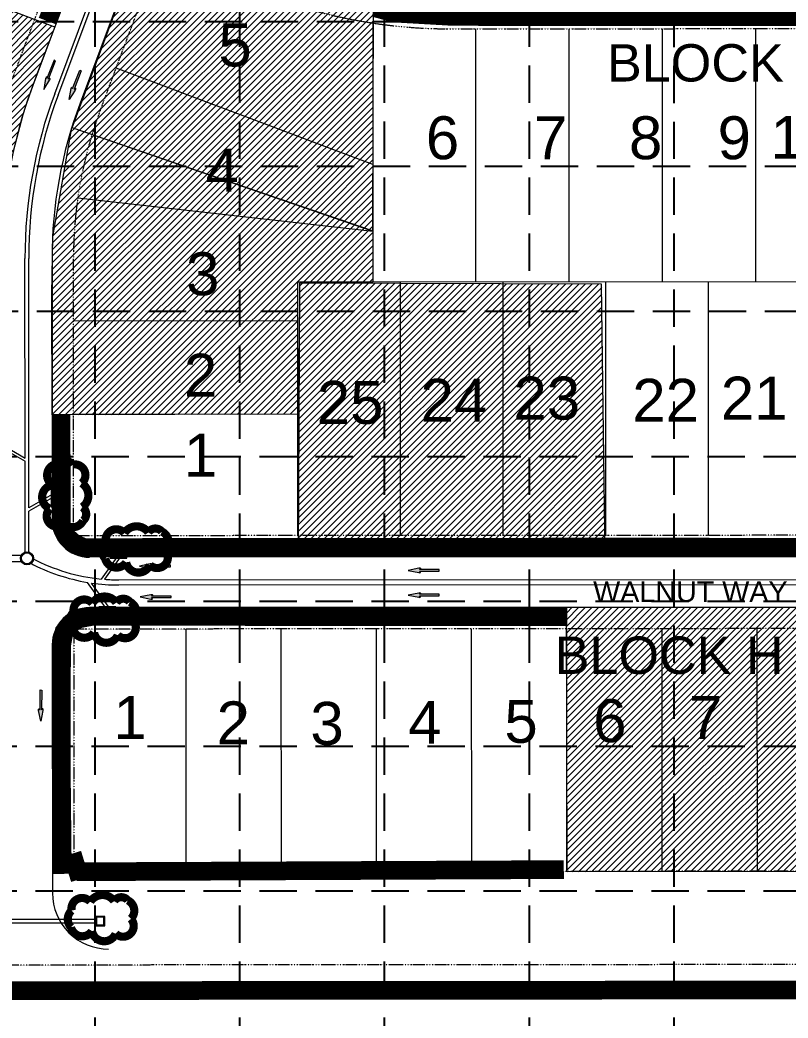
# Model space of a CAD drawing. Extents: x 218174 to 221286, y 216036 to 221010.
# Drawn here: x 219147 to 219558, y 216747 to 217282 of the extents above; entities that cross this region are included whole.
import ezdxf
from ezdxf.enums import TextEntityAlignment as Align

# ---------------------------------------------------------------- set-up
doc = ezdxf.new("R2010")
doc.units = 0
doc.header["$MEASUREMENT"] = 0
doc.linetypes.add('DASHED', pattern=[0.75, 0.5, -0.25])
doc.linetypes.add('DIVIDE', pattern=[1.25, 0.5, -0.25, 0, -0.25, 0, -0.25])
for name, color, linetype, lineweight in [('1 ARROWS', 7, 'Continuous', 0), ('1 BLOCK NUMBERS', 7, 'Continuous', 0), ('1 CURB LINE', 7, 'Continuous', 0), ('1 LOT NUMBERS', 7, 'Continuous', 0), ('1 STORM PIPE', 5, 'Continuous', 0), ('1 STREET NAMES', 7, 'Continuous', 0), ('PH.5-10', 7, 'Continuous', 0), ('PH.5-27', 7, 'Continuous', 0), ('PH.5-29', 7, 'Continuous', 0)]:
    doc.layers.add(name, color=color, linetype=linetype, lineweight=lineweight)
for name, color, linetype in [('1 EROSION BLANKETS', 84, 'Continuous'), ('1 INLET PROTECTION', 5, 'Continuous'), ('1 LIMITS OF DISTURBANCE', 1, 'DASHED'), ('1 SILT FENCE', 200, 'Continuous'), ('1 SODDED LOT', 2, 'Continuous'), ('GRID', 251, 'DASHED')]:
    doc.layers.add(name, color=color, linetype=linetype)
doc.styles.get("Standard").update_dxf_attribs({"font": 'ARIAL.TTF'})

msp = doc.modelspace()

# ---------------------------------------------------------------- hatches: boundary and pattern name
at = {"layer": '1 ARROWS', "linetype": 'Continuous', "lineweight": 0}
h = msp.add_hatch(color=256, dxfattribs=at)
edge = h.paths.add_edge_path()
edge.add_line((219162.55, 217250.81), (219161.78, 217250.52))
edge.add_line((219161.78, 217250.52), (219165.62, 217260.38))
edge.add_line((219165.62, 217260.38), (219164.81, 217260.69))
edge.add_line((219164.81, 217260.69), (219160.98, 217250.83))
edge.add_line((219160.98, 217250.83), (219160.71, 217251.51))
edge.add_line((219160.71, 217251.51), (219160.71, 217251.51))
edge.add_ellipse((219160.47, 217251.03), major_axis=(0.203, 0.522), ratio=0.285714, start_angle=-17.1827, end_angle=124.7269)
edge.add_line((219160.23, 217250.78), (219160.23, 217250.78))
edge.add_line((219160.23, 217250.78), (219159.22, 217245.02))
edge.add_line((219159.22, 217245.02), (219162.39, 217249.94))
edge.add_line((219162.39, 217249.94), (219162.39, 217249.93))
edge.add_ellipse((219162.39, 217250.29), major_axis=(0.203, 0.522), ratio=0.285714, start_angle=234.1685, end_angle=374.4967)
edge.add_line((219162.55, 217250.81), (219162.55, 217250.81))
h = msp.add_hatch(color=256, dxfattribs=at)
edge = h.paths.add_edge_path()
edge.add_line((219174.37, 217246.2), (219174.74, 217245.47))
edge.add_line((219174.74, 217245.47), (219178.58, 217255.33))
edge.add_line((219178.58, 217255.33), (219179.38, 217255.02))
edge.add_line((219179.38, 217255.02), (219175.54, 217245.16))
edge.add_line((219175.54, 217245.16), (219176.2, 217245.48))
edge.add_line((219176.2, 217245.48), (219176.2, 217245.48))
edge.add_ellipse((219176.05, 217244.96), major_axis=(0.204, 0.522), ratio=0.285714, start_angle=235.2731, end_angle=377.1827, ccw=False)
edge.add_line((219176.06, 217244.62), (219176.06, 217244.62))
edge.add_line((219176.06, 217244.62), (219172.91, 217239.69))
edge.add_line((219172.91, 217239.69), (219173.9, 217245.46))
edge.add_line((219173.9, 217245.46), (219173.9, 217245.45))
edge.add_ellipse((219174.14, 217245.71), major_axis=(0.204, 0.522), ratio=0.285714, start_angle=-14.4967, end_angle=125.8315, ccw=False)
edge.add_line((219174.37, 217246.2), (219174.37, 217246.2))
h = msp.add_hatch(color=256, dxfattribs=at)
edge = h.paths.add_edge_path()
edge.add_line((219217.08, 216988.64), (219216.53, 216989.25))
edge.add_line((219216.53, 216989.25), (219227.12, 216989.25))
edge.add_line((219227.12, 216989.25), (219227.11, 216990.11))
edge.add_line((219227.11, 216990.11), (219216.53, 216990.11))
edge.add_line((219216.53, 216990.11), (219217.07, 216990.61))
edge.add_line((219217.07, 216990.61), (219217.07, 216990.61))
edge.add_ellipse((219216.54, 216990.66), major_axis=(-0.56, 0), ratio=0.285714, start_angle=162.8173, end_angle=304.7269)
edge.add_line((219216.22, 216990.79), (219216.22, 216990.79))
edge.add_line((219216.22, 216990.79), (219210.49, 216989.65))
edge.add_line((219210.49, 216989.65), (219216.21, 216988.47))
edge.add_line((219216.21, 216988.47), (219216.21, 216988.47))
edge.add_ellipse((219216.54, 216988.6), major_axis=(-0.56, 0), ratio=0.285714, start_angle=54.1685, end_angle=194.4967)
edge.add_line((219217.08, 216988.64), (219217.08, 216988.64))
h = msp.add_hatch(color=256, dxfattribs=at)
edge = h.paths.add_edge_path()
edge.add_line((219361.03, 216986.29), (219360.48, 216986.9))
edge.add_line((219360.48, 216986.9), (219371.07, 216986.9))
edge.add_line((219371.07, 216986.9), (219371.06, 216987.76))
edge.add_line((219371.06, 216987.76), (219360.48, 216987.76))
edge.add_line((219360.48, 216987.76), (219361.02, 216988.26))
edge.add_line((219361.02, 216988.26), (219361.02, 216988.26))
edge.add_ellipse((219360.49, 216988.31), major_axis=(-0.56, 0), ratio=0.285714, start_angle=162.8173, end_angle=304.7269)
edge.add_line((219360.17, 216988.44), (219360.17, 216988.44))
edge.add_line((219360.17, 216988.44), (219354.44, 216987.3))
edge.add_line((219354.44, 216987.3), (219360.16, 216986.12))
edge.add_line((219360.16, 216986.12), (219360.16, 216986.12))
edge.add_ellipse((219360.49, 216986.25), major_axis=(-0.56, 0), ratio=0.285714, start_angle=54.1685, end_angle=194.4967)
edge.add_line((219361.03, 216986.29), (219361.03, 216986.29))
h = msp.add_hatch(color=256, dxfattribs=at)
edge = h.paths.add_edge_path()
edge.add_line((219217.51, 216972.11), (219216.96, 216972.72))
edge.add_line((219216.96, 216972.72), (219227.54, 216972.72))
edge.add_line((219227.54, 216972.72), (219227.54, 216973.58))
edge.add_line((219227.54, 216973.58), (219216.96, 216973.58))
edge.add_line((219216.96, 216973.58), (219217.49, 216974.08))
edge.add_line((219217.49, 216974.08), (219217.5, 216974.08))
edge.add_ellipse((219216.96, 216974.13), major_axis=(-0.56, 0), ratio=0.285714, start_angle=162.8173, end_angle=304.7269)
edge.add_line((219216.64, 216974.26), (219216.64, 216974.26))
edge.add_line((219216.64, 216974.26), (219210.91, 216973.12))
edge.add_line((219210.91, 216973.12), (219216.64, 216971.94))
edge.add_line((219216.64, 216971.94), (219216.64, 216971.94))
edge.add_ellipse((219216.96, 216972.07), major_axis=(-0.56, 0), ratio=0.285714, start_angle=54.1685, end_angle=194.4967)
edge.add_line((219217.51, 216972.11), (219217.51, 216972.11))
h = msp.add_hatch(color=256, dxfattribs=at)
edge = h.paths.add_edge_path()
edge.add_line((219361.03, 216973.06), (219360.48, 216973.66))
edge.add_line((219360.48, 216973.66), (219371.07, 216973.66))
edge.add_line((219371.07, 216973.66), (219371.06, 216974.52))
edge.add_line((219371.06, 216974.52), (219360.48, 216974.52))
edge.add_line((219360.48, 216974.52), (219361.02, 216975.02))
edge.add_line((219361.02, 216975.02), (219361.02, 216975.03))
edge.add_ellipse((219360.49, 216975.07), major_axis=(-0.56, 0), ratio=0.285714, start_angle=162.8173, end_angle=304.7269)
edge.add_line((219360.17, 216975.2), (219360.17, 216975.2))
edge.add_line((219360.17, 216975.2), (219354.44, 216974.07))
edge.add_line((219354.44, 216974.07), (219360.16, 216972.89))
edge.add_line((219360.16, 216972.89), (219360.16, 216972.89))
edge.add_ellipse((219360.49, 216973.02), major_axis=(-0.56, 0), ratio=0.285714, start_angle=54.1685, end_angle=194.4967)
edge.add_line((219361.03, 216973.06), (219361.03, 216973.06))
h = msp.add_hatch(color=256, dxfattribs=at)
edge = h.paths.add_edge_path()
edge.add_line((219156.67, 216913.2), (219157.28, 216912.65))
edge.add_line((219157.28, 216912.65), (219157.29, 216923.24))
edge.add_line((219157.29, 216923.24), (219158.15, 216923.23))
edge.add_line((219158.15, 216923.23), (219158.14, 216912.65))
edge.add_line((219158.14, 216912.65), (219158.64, 216913.19))
edge.add_line((219158.64, 216913.19), (219158.64, 216913.19))
edge.add_ellipse((219158.69, 216912.65), major_axis=(0, 0.56), ratio=0.285714, start_angle=235.2731, end_angle=377.1827, ccw=False)
edge.add_line((219158.82, 216912.33), (219158.82, 216912.34))
edge.add_line((219158.82, 216912.34), (219157.68, 216906.6))
edge.add_line((219157.68, 216906.6), (219156.5, 216912.33))
edge.add_line((219156.5, 216912.33), (219156.5, 216912.33))
edge.add_ellipse((219156.63, 216912.66), major_axis=(0, 0.56), ratio=0.285714, start_angle=-14.4967, end_angle=125.8315, ccw=False)
edge.add_line((219156.67, 216913.2), (219156.67, 216913.2))
at = {"layer": '1 SODDED LOT', "linetype": 'Continuous', "lineweight": 0}
h = msp.add_hatch(dxfattribs=at)
h.set_pattern_fill('ANSI31', color=256, scale=20, style=0)
h.paths.add_polyline_path([(219005.2, 217146.27), (219005.04, 217226.34), (219041.89, 217325.04), (219164.16, 217278.93), (219165.11, 217278.54), (219156.47, 217255.5), (219150.81, 217239.8), (219147.97, 217231.43), (219142.91, 217211.68), (219140.24, 217197.65), (219138.34, 217185.19), (219137.1, 217170.98), (219136.67, 217146.57)])
h.paths.add_polyline_path([(219005.31, 216941.17), (219005.12, 217096.25), (219136.69, 217096.44), (219136.82, 216940.78)])
h = msp.add_hatch(dxfattribs=at)
h.set_pattern_fill('ANSI31', color=256, scale=20, style=0)
edge = h.paths.add_edge_path()
edge.add_line((219335.31, 217169.26), (219174.5, 217224.44))
edge.add_line((219174.5, 217224.44), (219208.45, 217316.06))
edge.add_arc((219224.45, 217309.85), 17.16, 62.1578, 158.7742, ccw=False)
edge.add_line((219232.46, 217325.03), (219296.82, 217301.27))
edge.add_line((219296.82, 217301.27), (219322.11, 217294.59))
edge.add_line((219322.11, 217294.59), (219335.67, 217292.14))
edge.add_line((219335.67, 217292.14), (219335.31, 217169.26))
h.paths.add_polyline_path([(219295.29, 217070.97), (219163.84, 217070.67), (219163.58, 217135.32), (219164.2, 217166.02), (219174.25, 217224.7), (219335.64, 217169.11), (219335.64, 217141.74), (219295.17, 217141.7)])
at = {"layer": '1 SODDED LOT', "lineweight": 0}
h = msp.add_hatch(dxfattribs=at)
h.set_pattern_fill('ANSI31', color=256, scale=20, style=0)
h.paths.add_polyline_path([(219458.12, 217140.61), (219296.2, 217141.25), (219295.55, 216994.97), (219460.06, 216994.97)])
at = {"layer": '1 SODDED LOT', "linetype": 'Continuous', "lineweight": 0}
h = msp.add_hatch(dxfattribs=at)
h.set_pattern_fill('ANSI31', color=256, scale=20, style=0)
h.paths.add_polyline_path([(219439.71, 216825.89), (219439.39, 216967.55), (219592.36, 216967.37), (219592.31, 216826.04)])

# ---------------------------------------------------------------- linework, layer by layer
at = {"layer": '1 ARROWS', "linetype": 'Continuous', "lineweight": 0}
for p, q in [((219164.81, 217260.69), (219160.98, 217250.83)), ((219161.78, 217250.52), (219165.62, 217260.38)), ((219165.62, 217260.38), (219164.81, 217260.69)), ((219174.74, 217245.47), (219178.58, 217255.33)), ((219179.38, 217255.02), (219175.54, 217245.16)), ((219178.58, 217255.33), (219179.38, 217255.02)), ((219160.23, 217250.78), (219159.22, 217245.02)), ((219159.22, 217245.02), (219162.39, 217249.94)), ((219160.23, 217250.78), (219160.23, 217250.78)), ((219160.98, 217250.83), (219160.71, 217251.51)), ((219160.71, 217251.51), (219160.71, 217251.51)), ((219162.55, 217250.81), (219161.78, 217250.52)), ((219162.39, 217249.94), (219162.39, 217249.93)), ((219162.55, 217250.81), (219162.55, 217250.81)), ((219172.91, 217239.69), (219173.9, 217245.46)), ((219176.06, 217244.62), (219172.91, 217239.69)), ((219173.9, 217245.46), (219173.9, 217245.45)), ((219174.37, 217246.2), (219174.74, 217245.47)), ((219174.37, 217246.2), (219174.37, 217246.2)), ((219175.54, 217245.16), (219176.2, 217245.48)), ((219176.06, 217244.62), (219176.06, 217244.62)), ((219176.2, 217245.48), (219176.2, 217245.48)), ((219216.22, 216990.79), (219210.49, 216989.65)), ((219210.49, 216989.65), (219216.21, 216988.47)), ((219216.21, 216988.47), (219216.21, 216988.47)), ((219216.22, 216990.79), (219216.22, 216990.79)), ((219216.53, 216990.11), (219217.07, 216990.61)), ((219227.11, 216990.11), (219216.53, 216990.11)), ((219217.08, 216988.64), (219216.53, 216989.25)), ((219216.53, 216989.25), (219227.12, 216989.25)), ((219217.07, 216990.61), (219217.07, 216990.61)), ((219217.08, 216988.64), (219217.08, 216988.64)), ((219227.12, 216989.25), (219227.11, 216990.11)), ((219360.17, 216988.44), (219354.44, 216987.3)), ((219360.17, 216988.44), (219360.17, 216988.44)), ((219360.48, 216987.76), (219361.02, 216988.26)), ((219371.06, 216987.76), (219360.48, 216987.76)), ((219361.02, 216988.26), (219361.02, 216988.26)), ((219371.07, 216986.9), (219371.06, 216987.76)), ((219354.44, 216987.3), (219360.16, 216986.12)), ((219360.16, 216986.12), (219360.16, 216986.12)), ((219361.03, 216986.29), (219360.48, 216986.9)), ((219360.48, 216986.9), (219371.07, 216986.9)), ((219361.03, 216986.29), (219361.03, 216986.29)), ((219216.64, 216974.26), (219210.91, 216973.12)), ((219210.91, 216973.12), (219216.64, 216971.94)), ((219216.64, 216974.26), (219216.64, 216974.26)), ((219216.64, 216971.94), (219216.64, 216971.94)), ((219216.96, 216973.58), (219217.49, 216974.08)), ((219227.54, 216973.58), (219216.96, 216973.58)), ((219217.51, 216972.11), (219216.96, 216972.72)), ((219216.96, 216972.72), (219227.54, 216972.72)), ((219217.49, 216974.08), (219217.5, 216974.08)), ((219217.51, 216972.11), (219217.51, 216972.11)), ((219227.54, 216972.72), (219227.54, 216973.58)), ((219360.17, 216975.2), (219354.44, 216974.07)), ((219354.44, 216974.07), (219360.16, 216972.89)), ((219360.16, 216972.89), (219360.16, 216972.89)), ((219360.17, 216975.2), (219360.17, 216975.2)), ((219360.48, 216974.52), (219361.02, 216975.02)), ((219371.06, 216974.52), (219360.48, 216974.52)), ((219361.03, 216973.06), (219360.48, 216973.66)), ((219360.48, 216973.66), (219371.07, 216973.66)), ((219361.02, 216975.02), (219361.02, 216975.03)), ((219361.03, 216973.06), (219361.03, 216973.06)), ((219371.07, 216973.66), (219371.06, 216974.52)), ((219157.28, 216912.65), (219157.29, 216923.24)), ((219157.29, 216923.24), (219158.15, 216923.23)), ((219158.15, 216923.23), (219158.14, 216912.65)), ((219156.67, 216913.2), (219157.28, 216912.65)), ((219156.67, 216913.2), (219156.67, 216913.2)), ((219158.14, 216912.65), (219158.64, 216913.19)), ((219158.64, 216913.19), (219158.64, 216913.19)), ((219157.68, 216906.6), (219156.5, 216912.33)), ((219156.5, 216912.33), (219156.5, 216912.33)), ((219158.82, 216912.34), (219157.68, 216906.6)), ((219158.82, 216912.33), (219158.82, 216912.34))]:
    msp.add_line(p, q, dxfattribs=at)
for centre, major_axis, start_param, end_param in [((219160.47, 217251.03), (0.203, 0.522), -0.299894, 2.176896), ((219162.39, 217250.29), (0.203, 0.522), 4.087011, 6.536201), ((219216.54, 216988.6), (-0.56, 0), 0.945418, 3.394608), ((219216.54, 216990.66), (-0.56, 0), 2.841698, 5.318488), ((219360.49, 216988.31), (-0.56, 0), 2.841698, 5.318488), ((219360.49, 216986.25), (-0.56, 0), 0.945418, 3.394608), ((219216.96, 216974.13), (-0.56, 0), 2.841698, 5.318488), ((219216.96, 216972.07), (-0.56, 0), 0.945418, 3.394608), ((219360.49, 216973.02), (-0.56, 0), 0.945418, 3.394608), ((219360.49, 216975.07), (-0.56, 0), 2.841698, 5.318488)]:
    msp.add_ellipse(centre, major_axis=major_axis, ratio=0.285714, start_param=start_param, end_param=end_param, dxfattribs=at)
at = {"layer": '1 ARROWS', "linetype": 'Continuous', "lineweight": 0, "extrusion": (0, 0, -1)}
for centre, major_axis, start_param, end_param in [((219174.14, 217245.71), (0.204, 0.522), 4.087011, 6.536201), ((219176.05, 217244.96), (0.204, 0.522), -0.299894, 2.176896), ((219156.63, 216912.66), (0, 0.56), 4.087011, 6.536201), ((219158.69, 216912.65), (0, 0.56), -0.299894, 2.176896)]:
    msp.add_ellipse(centre, major_axis=major_axis, ratio=0.285714, start_param=start_param, end_param=end_param, dxfattribs=at)
at = {"layer": '1 ARROWS', "linetype": 'Continuous', "lineweight": 0}
for p in [(219160.71, 217251.51), (219176.2, 217245.48), (219217.07, 216990.61), (219361.02, 216988.26), (219217.49, 216974.08), (219361.02, 216975.02), (219158.64, 216913.19)]:
    msp.add_point(p, dxfattribs=at)
at = {"layer": '1 CURB LINE', "color": 7, "linetype": 'Continuous', "lineweight": 0}
for p, q in [((219288.68, 217608.16), (219153.42, 217247.09)), ((219758.01, 216994.75), (219183.78, 216994.37)), ((219758.03, 216967.75), (219183.8, 216967.37)), ((219163.81, 216947.36), (219163.9, 216814.44))]:
    msp.add_line(p, q, dxfattribs=at)
msp.add_lwpolyline([(219207.05, 217313.3), (219178.71, 217237.62, 0.090013), (219163.68, 217154.5), (219163.77, 217014.36)], format="xyb", dxfattribs=at)
for centre, radius, start, end in [((219400.18, 217154.66), 263.5, 159.4636, 180.0377), ((219183.77, 217014.37), 20, 180.0377, 270.0377), ((219183.81, 216947.37), 20, 90.0377, 180.0377), ((219193.9, 216814.46), 30, 180.0377, 270.2078)]:
    msp.add_arc(centre, radius, start, end, dxfattribs=at)
at = {"layer": '1 EROSION BLANKETS', "lineweight": 0, "const_width": 10, "flags": 128}
for points in [[(219161.29, 217281.62), (219182.9, 217339.35), (219209.26, 217410.84), (219263.94, 217555.87), (219266.3, 217562.64)], [(219336.33, 217288.86), (219346.99, 217285.92), (219377.44, 217284.17), (219414.49, 217283.96), (219689.47, 217284.04), (219808.05, 217284.16), (219836.9, 217282.15), (219861.23, 217278.98), (219866.88, 217276.69), (219871.78, 217271.48), (219873.65, 217266.32), (219873.76, 217260.38), (219855.04, 217133.96)], [(219514.88, 216999.72), (219579.18, 216999.57), (219721.3, 216999.51), (219759.28, 216999.69), (219767.28, 216999.27)], [(219169.24, 216824.73), (219168.59, 216888.06), (219168.81, 216947.07), (219170.16, 216954.54), (219173.66, 216958.68), (219177.46, 216961.17), (219181.27, 216961.94), (219185.3, 216962.72), (219389.07, 216962.46)]]:
    msp.add_lwpolyline(points, dxfattribs=at)
at = {"layer": '1 EROSION BLANKETS', "linetype": 'Continuous', "lineweight": 0, "const_width": 10, "flags": 128}
for points in [[(219168.5, 217070.52), (219168.75, 217011.22), (219170.63, 217006.97), (219172.34, 217004.76), (219175.61, 217001.86), (219180.73, 216999.56), (219515.84, 216999.84)], [(219388.36, 216962.49), (219439.67, 216962.6)]]:
    msp.add_lwpolyline(points, dxfattribs=at)
at = {"layer": '1 INLET PROTECTION', "color": 170, "ltscale": 100, "const_width": 4.37}
for points in [[(219179.56, 217034.02, 0.520567), (219179.56, 217034.02, 0.765195), (219174.87, 217044.04, 0.417879), (219165.93, 217044.36, 0.6649), (219163.88, 217033.12, 0.744833), (219162.45, 217020.43, 0.975642), (219170.41, 217012.27, 0.520567), (219180.33, 217013.96, 0.520567), (219179.88, 217021.22, 0.540264), (219179.56, 217034.02)], [(219202.5, 217007.31, 0.520567), (219202.5, 217007.31, 0.765195), (219192.48, 217002.62, 0.417879), (219192.16, 216993.68, 0.6649), (219203.4, 216991.64, 0.744833), (219216.09, 216990.2, 0.975642), (219224.25, 216998.16, 0.520567), (219222.56, 217008.08, 0.520567), (219215.3, 217007.63, 0.540264), (219202.5, 217007.31)], [(219185.3, 216969.69, 0.520567), (219185.3, 216969.69, 0.765195), (219175.28, 216965.01, 0.417879), (219174.96, 216956.07, 0.6649), (219186.19, 216954.02, 0.744833), (219198.89, 216952.59, 0.975642), (219207.05, 216960.55, 0.520567), (219205.36, 216970.47, 0.520567), (219198.1, 216970.02, 0.540264), (219185.3, 216969.69)], [(219184.18, 216809.77, 0.520567), (219184.18, 216809.77, 0.765195), (219174.17, 216805.09, 0.417879), (219173.85, 216796.15, 0.6649), (219185.08, 216794.1, 0.744833), (219197.77, 216792.67, 0.975642), (219205.94, 216800.63, 0.520567), (219204.25, 216810.55, 0.520567), (219196.99, 216810.1, 0.540264), (219184.18, 216809.77)]]:
    msp.add_lwpolyline(points, format="xyb", close=True, dxfattribs=at)
at = {"layer": '1 LIMITS OF DISTURBANCE', "lineweight": 0, "ltscale": 50, "const_width": 10, "flags": 128}
msp.add_lwpolyline([(218444.48, 220364.21), (219055.86, 220366.68), (219055.86, 220772.77), (219285.09, 220772.77), (219285.09, 220791.73), (219318.86, 220791.73), (219318.86, 220759.52), (219391.6, 220758.44), (220987.67, 220731.11), (220986.72, 220286.81), (221023.27, 220286.81), (221023.27, 220226.92), (220988.46, 220226.92), (220988.46, 219086.78), (220977.79, 219041.68, 0.030001), (220966.36, 218975.98, 0.037041), (220958.74, 218777.01, -0.010186), (220966.04, 218302.62), (220199.58, 218302.62), (219982.39, 216800.02), (219977.59, 216762.84), (218877.47, 216761.93), (218945.29, 216986.66), (218954.77, 217018.06), (218971.37, 217065.45), (218954.8, 217122.23), (218977.98, 217150.64), (218953.28, 217263.47), (219000.17, 217274.27), (219042.08, 217384.33), (219013.34, 217433.37), (219061.23, 217463.28), (219069.38, 217505.31), (219032.49, 217553.62), (219010.69, 217581.68), (219077.04, 217902.02), (219154.34, 217909.69), (219184.19, 217879.87), (219210.36, 217907.07), (219196.66, 217984.86), (219196.27, 218037.76), (219218.31, 218088.12), (219287.6, 218144.45), (219303.46, 218163.23), (219276.22, 218217), (219308.55, 218249.65), (219362.55, 218227.74), (219407.83, 218356.01), (219624.54, 218350.18), (219618.32, 218768.33), (219580.03, 218772.49), (219581.69, 218810.76), (219618.32, 218809.92), (219616.56, 219036.75), (219553.42, 219045.16), (219530.27, 218997.84), (219491.33, 219015.72), (219509.22, 219059.88), (219452.39, 219092.48), (219322.88, 218925.19), (219168.58, 218724.48), (219101.4, 218550.2), (219137.97, 218518.16), (219105.87, 218463.43), (219082.64, 218238.56), (218854.72, 217964.36), (218635.51, 218283.53), (218444.62, 218285.59), (218423.58, 220363.65)], format="xyb", dxfattribs=at)
at = {"layer": '1 SILT FENCE', "lineweight": 0, "const_width": 10, "flags": 128}
for points in [[(219178.69, 216821.89), (219174.46, 216835.55)], [(219176.93, 216825.85), (219437.87, 216827.01)]]:
    msp.add_lwpolyline(points, dxfattribs=at)
at = {"layer": '1 SODDED LOT', "linetype": 'Continuous', "lineweight": 0, "flags": 128}
for points in [[(219005.2, 217146.27), (219005.04, 217226.34), (219041.89, 217325.04), (219164.16, 217278.93), (219165.11, 217278.54), (219156.47, 217255.5), (219150.81, 217239.8), (219147.97, 217231.43), (219142.91, 217211.68), (219140.24, 217197.65), (219138.34, 217185.19), (219137.1, 217170.98), (219136.67, 217146.57)], [(219295.29, 217070.97), (219163.84, 217070.67), (219163.58, 217135.32), (219164.2, 217166.02), (219174.25, 217224.7), (219335.64, 217169.11), (219335.64, 217141.74), (219295.17, 217141.7)], [(219439.71, 216825.89), (219439.39, 216967.55), (219592.36, 216967.37), (219592.31, 216826.04)]]:
    msp.add_lwpolyline(points, close=True, dxfattribs=at)
msp.add_lwpolyline([(219335.31, 217169.26), (219174.5, 217224.44), (219208.45, 217316.06, -0.448455), (219232.46, 217325.03), (219296.82, 217301.27), (219322.11, 217294.59), (219335.67, 217292.14)], format="xyb", close=True, dxfattribs=at)
at = {"layer": '1 SODDED LOT', "lineweight": 0, "flags": 128}
msp.add_lwpolyline([(219458.12, 217140.61), (219296.2, 217141.25), (219295.55, 216994.97), (219460.06, 216994.97)], close=True, dxfattribs=at)
at = {"layer": '1 STORM PIPE', "linetype": 'Continuous', "lineweight": 0}
for p, q in [((219165.13, 217242.71), (219202.87, 217343.47)), ((219167, 217242.01), (219203.35, 217339.04)), ((219149.25, 217047.5), (219149.18, 217154.49)), ((219151.26, 217020.79), (219151.18, 217154.49)), ((219136.74, 217054.71), (219149.25, 217047.5)), ((219136.74, 217052.98), (219149.25, 217045.77)), ((219149.28, 216996.62), (219149.25, 217045.77)), ((219163.76, 217028.02), (219151.26, 217020.79)), ((219163.76, 217026.28), (219151.27, 217019.06)), ((219151.28, 216996.62), (219151.27, 217019.06)), ((218986.35, 216995.43), (219147.84, 216995.54)), ((219198.36, 216994.38), (219190.06, 216982.7)), ((219200.2, 216994.38), (219191.8, 216982.55)), ((218986.36, 216991.93), (219147.85, 216992.04)), ((219199.49, 216982.26), (219758.02, 216982.63)), ((219192.38, 216967.38), (219182.76, 216980.89)), ((219194.22, 216967.38), (219184.84, 216980.56)), ((219199.49, 216979.51), (219758.02, 216979.88)), ((219112.43, 216800.41), (219187.43, 216800.45)), ((219112.43, 216798.41), (219187.43, 216798.45))]:
    msp.add_line(p, q, dxfattribs=at)
for radius in [3.5, 3.5, 3.5, 3, 3, 3]:
    msp.add_circle((219150.28, 216993.79), radius, dxfattribs=at)
for centre, radius, start, end in [((219400.18, 217154.66), 251, 159.4636, 180.0377), ((219400.18, 217154.66), 249, 159.4636, 180.0377), ((219199.42, 217080.88), 98.63, 242.1041, 264.5538), ((219199.42, 217080.88), 101.38, 242.0829, 260.5409), ((219199.42, 217080.88), 98.63, 265.5647, 270.0377), ((219199.42, 217080.88), 101.38, 261.7257, 270.0377)]:
    msp.add_arc(centre, radius, start, end, dxfattribs=at)
at = {"layer": 'GRID', "color": 253, "linetype": 'DASHED', "ltscale": 40}
for p, q in [((219186.69, 216427.79), (219187.16, 220925.08)), ((219264.25, 216427.78), (219264.25, 220928.3)), ((219341.84, 216427.77), (219341.84, 220928.3)), ((219419.43, 216427.76), (219419.43, 220928.3)), ((219497.03, 216427.74), (219497.03, 220928.3)), ((218255.54, 217281.44), (221204.07, 217281.44)), ((218255.54, 217203.84), (221204.07, 217203.84)), ((218255.54, 217126.25), (221204.07, 217126.25)), ((218254.8, 217048.4), (221203.33, 217048.4)), ((218254.8, 216970.81), (221203.33, 216970.81)), ((218254.8, 216893.21), (221203.33, 216893.21)), ((218254.8, 216815.62), (221203.33, 216815.62))]:
    msp.add_line(p, q, dxfattribs=at)
at = {"layer": 'PH.5-10', "color": 7, "linetype": 'Continuous', "lineweight": 0}
for points in [[(219163.26, 217021.36), (219167.26, 217021.36), (219167.26, 217032.36), (219163.26, 217032.36)], [(219163.76, 217021.86), (219166.76, 217021.86), (219166.76, 217031.86), (219163.76, 217031.86)], [(219194.78, 216993.88), (219203.78, 216993.89), (219203.78, 216997.89), (219194.78, 216997.88)], [(219195.28, 216994.38), (219203.28, 216994.39), (219203.28, 216997.39), (219195.28, 216997.38)], [(219188.8, 216963.88), (219197.8, 216963.88), (219197.8, 216967.88), (219188.8, 216967.88)], [(219189.3, 216964.38), (219197.3, 216964.38), (219197.3, 216967.38), (219189.3, 216967.38)], [(219186.93, 216796.95), (219191.93, 216796.95), (219191.93, 216801.95), (219186.93, 216801.95)], [(219187.43, 216797.45), (219191.43, 216797.45), (219191.43, 216801.45), (219187.43, 216801.45)]]:
    msp.add_lwpolyline(points, close=True, dxfattribs=at)
at = {"layer": 'PH.5-27', "color": 7, "linetype": 'DIVIDE', "lineweight": 0}
msp.add_line((219810.39, 216826.29), (219175.39, 216825.87), dxfattribs=at)
for points in [[(219142.65, 217251.13), (219280.89, 217620.15), (218887.58, 217767.49)], [(219968.09, 216776.39), (218950.85, 216775.72), (218950.84, 216799.28), (218943.95, 216816.7), (218911.19, 216869.61), (218912.13, 216920.15), (218943.79, 217002.76), (218941.7, 217014.65), (218929.1, 217030.93), (218927.01, 217046.36), (218951.41, 217102.61), (218950.56, 217114.34), (218992.2, 217143.7), (218995.44, 217189.58), (218987.21, 217238.11), (218923.9, 217251.96), (218910.3, 217279.45), (218960.29, 217354.27)]]:
    msp.add_lwpolyline(points, dxfattribs=at)
for points in [[(219837.83, 217275.41), (219868.48, 217270.94), (219828.77, 216998.86), (219797.9, 217003.37, 0.036417), (219758, 217006.25), (219175.27, 217005.87), (219175.18, 217154.51, -0.090013), (219189.48, 217233.59), (219220.81, 217317.22), (219280.22, 217294.96, 0.090013), (219376.87, 217277.49), (219805.19, 217277.77, -0.036417), (219837.83, 217275.41)], [(219810.39, 216826.29), (219810.38, 216852.72, -0.036417), (219813.26, 216892.63), (219821.54, 216949.39), (219790.68, 216953.89, 0.036417), (219758.03, 216956.25), (219175.31, 216955.87), (219175.39, 216825.87)]]:
    msp.add_lwpolyline(points, format="xyb", dxfattribs=at)
at = {"layer": 'PH.5-29', "color": 7, "linetype": 'Continuous', "lineweight": 0}
for p, q in [((219335.52, 217280.59), (219335.61, 217141.71)), ((219390.52, 217277.5), (219390.61, 217141.75)), ((219440.52, 217277.53), (219440.61, 217141.78)), ((219490.52, 217277.56), (219490.61, 217141.81)), ((219540.52, 217277.6), (219540.61, 217141.85)), ((219335.57, 217204.82), (219198, 217256.35)), ((219177.52, 217187.02), (219335.59, 217169.05)), ((219805.27, 217142.02), (219295.19, 217141.68)), ((219295.19, 217141.68), (219295.27, 217005.95)), ((219350.19, 217141.72), (219350.27, 217005.98)), ((219405.19, 217141.76), (219405.27, 217006.02)), ((219460.19, 217141.79), (219460.27, 217006.06)), ((219515.19, 217141.83), (219515.27, 217006.09)), ((219295.2, 217120.95), (219175.2, 217120.87)), ((219295.23, 217070.95), (219175.23, 217070.87)), ((219235.31, 216955.91), (219235.39, 216825.91)), ((219286.31, 216955.94), (219286.39, 216825.94)), ((219337.31, 216955.97), (219337.39, 216825.97)), ((219388.31, 216956.01), (219388.39, 216826.01)), ((219439.31, 216956.04), (219439.39, 216826.04)), ((219490.31, 216956.08), (219490.39, 216826.08)), ((219541.31, 216956.11), (219541.39, 216826.11))]:
    msp.add_line(p, q, dxfattribs=at)

# ---------------------------------------------------------------- texts
at = {"layer": '1 BLOCK NUMBERS', "color": 7, "linetype": 'Continuous', "lineweight": 0}
for s, p in [('BLOCK G', (219460.99, 217259.26)), ('BLOCK H', (219432.95, 216941.86))]:
    msp.add_text(s, height=20, dxfattribs=at).set_placement(p, align=Align.MIDDLE_LEFT)
at = {"layer": '1 LOT NUMBERS', "color": 7, "linetype": 'Continuous', "lineweight": 0}
for s, p in [('5', (219252.85, 217268.86)), ('6', (219363.97, 217219.12)), ('7', (219421.85, 217219.12)), ('8', (219472.77, 217219.12)), ('9', (219520.23, 217219.12)), ('10', (219548.64, 217219.36)), ('4', (219245.91, 217201.77)), ('3', (219235.49, 217146.25)), ('2', (219234.33, 217091.89)), ('25', (219305.54, 217077.3)), ('24', (219361.1, 217078.46)), ('23', (219410.87, 217079.62)), ('22', (219474.53, 217078.46)), ('21', (219521.98, 217079.62)), ('1', (219234.33, 217049.09)), ('1', (219196.57, 216908.54)), ('6', (219453.61, 216906.79)), ('7', (219504.97, 216908.54)), ('2', (219251.85, 216905.63)), ('3', (219302.1, 216905.36)), ('4', (219354.47, 216905.9)), ('5', (219406.03, 216906.43))]:
    msp.add_text(s, height=23, dxfattribs=at).set_placement(p, align=Align.MIDDLE_LEFT)
at = {"layer": '1 STREET NAMES', "color": 7, "linetype": 'Continuous', "lineweight": 0}
msp.add_text('WALNUT WAY', height=11, dxfattribs=at).set_placement((219453.58, 216975.91), align=Align.MIDDLE_LEFT)

doc.saveas('drawing.dxf')
